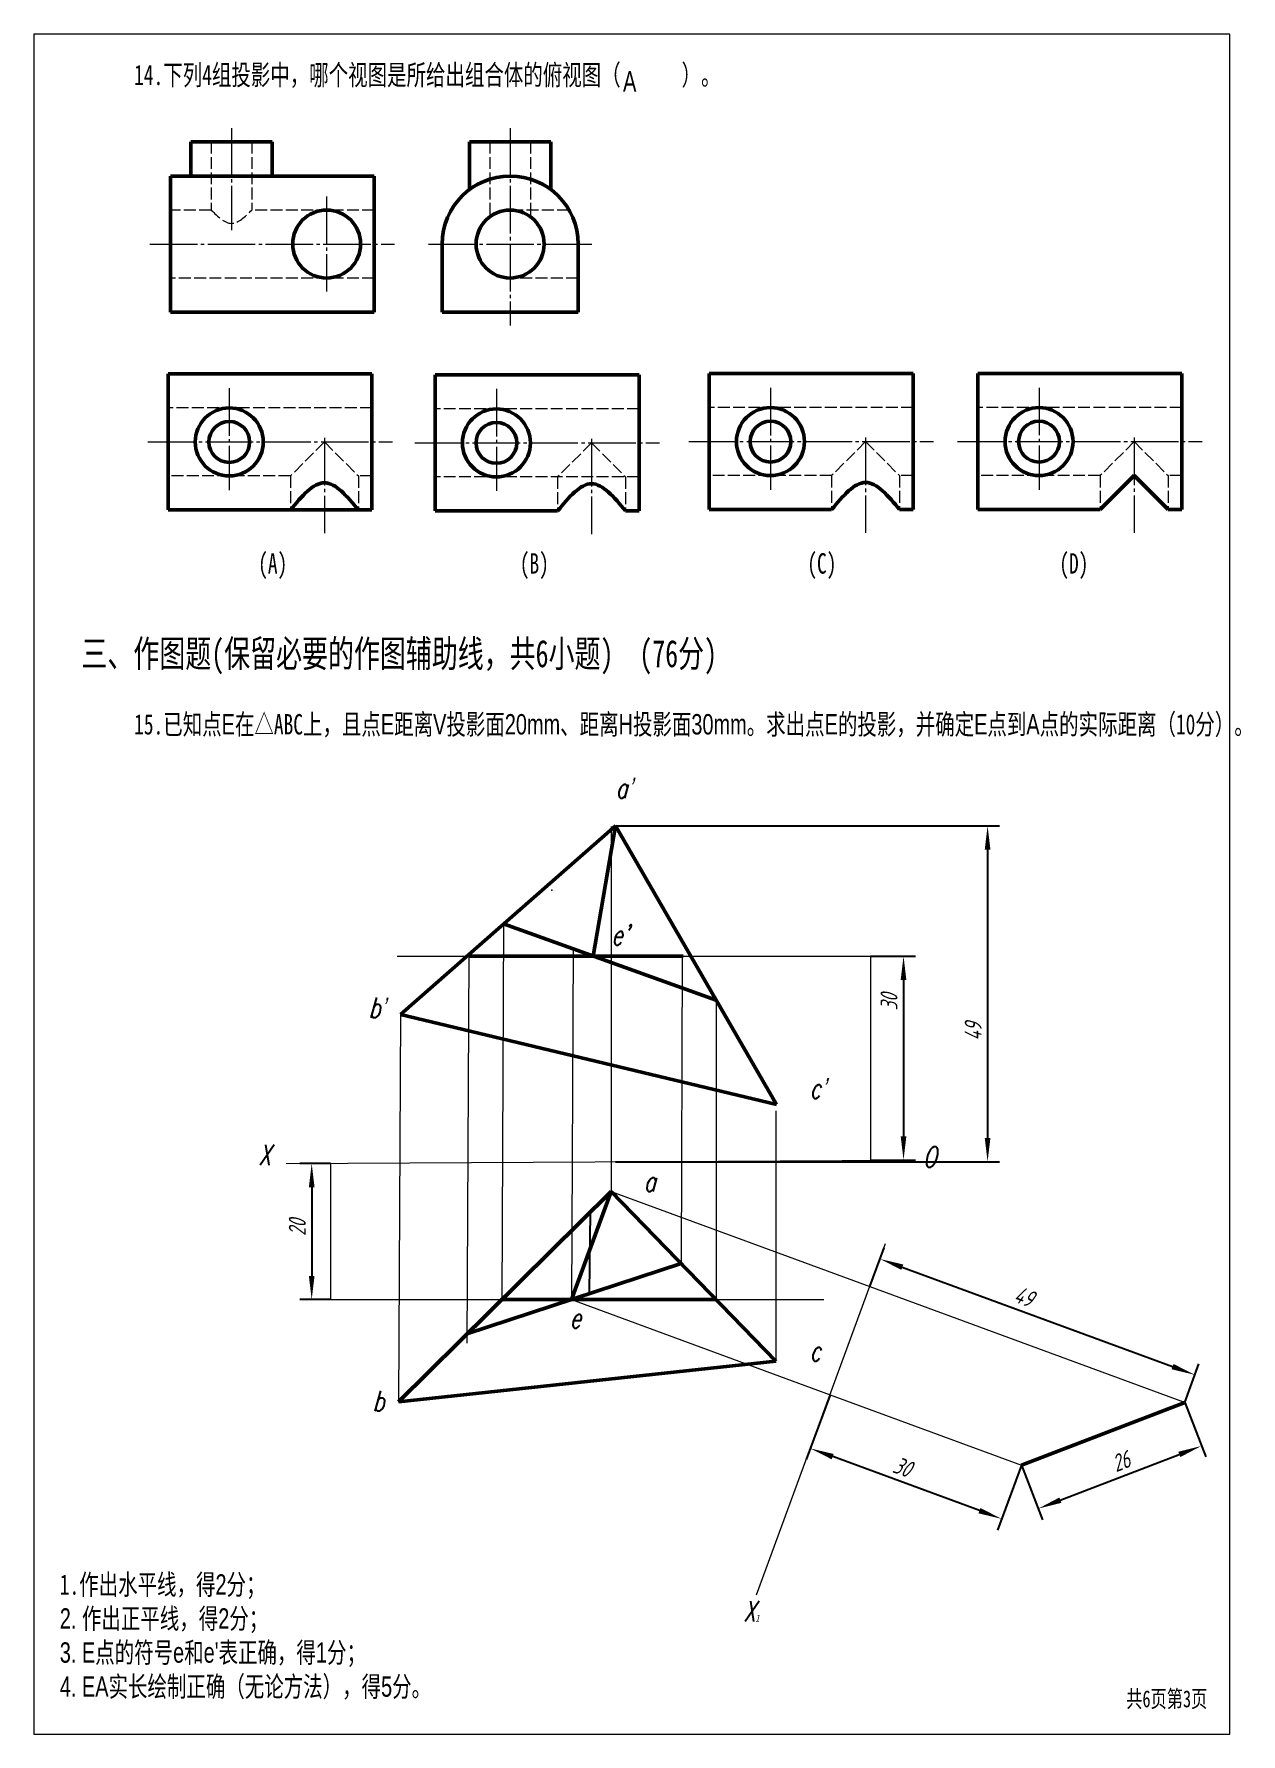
# Model space of a CAD drawing. Header units: millimetres. Extents: x 17497 to 18907, y 3200 to 3601.
# Drawn here: x 17931.5 to 18109.1, y 3332.3 to 3582.3 of the extents above; entities that cross this region are included whole.
import ezdxf

# ---------------------------------------------------------------- set-up
doc = ezdxf.new("R2010")
doc.units = ezdxf.units.MM
doc.header["$PDSIZE"] = -1
doc.linetypes.add('CENTER', pattern=[17, 14, -1, 1, -1])
doc.linetypes.add('DASHED', pattern=[4.5, 3.5, -1])
for name, color, linetype, lineweight in [('中心线', 1, 'CENTER', 20), ('文字', 5, 'Continuous', 30), ('文字题目', 7, 'Continuous', 30), ('答案', 1, 'Continuous', 20), ('粗实线', 7, 'Continuous', 50), ('细实线', 5, 'Continuous', 20), ('虚线', 4, 'DASHED', 20)]:
    doc.layers.add(name, color=color, linetype=linetype, lineweight=lineweight)
doc.styles.add('Romas', font='romans.shx', dxfattribs={"width": 0.7, "oblique": 15})
doc.styles.add('zhongwen', font='', dxfattribs={"width": 0.7})
doc.styles.add('中文', font='', dxfattribs={"width": 0.7})
doc.styles.add('仿宋体', font='simfang.ttf', dxfattribs={"width": 0.7})
doc.styles.add('数字', font='isocp.shx', dxfattribs={"width": 0.8, "oblique": 15, "bigfont": 'bigfont.shx'})
doc.styles.get('zhongwen').set_extended_font_data('仿宋_GB2312')
doc.styles.get('中文').set_extended_font_data('SimSun')
doc.dimstyles.new('GB-25', dxfattribs={"dimtxt": 2.5, "dimasz": 3.5, "dimexe": 1.75, "dimexo": 0, "dimgap": 0.875, "dimtad": 1, "dimdec": 0, "dimdsep": 46, "dimtxsty": '数字', "dimblk": 'Arrow', "dimcen": 3.5, "dimadec": 0, "dimazin": 0, "dimtfac": 0.7, "dimtdec": 0, "dimtmove": 0, "dimatfit": 0, "dimldrblk": 'Arrow', "dimfxl": 1.75, "dimtzin": 0, "dimarcsym": 0})

# ---------------------------------------------------------------- blocks, each defined once
blk = doc.blocks.new('Arrow')
blk.add_lwpolyline([(0, 0, 0, 0.238, 0), (-1, 0, 0.238, 0.238, 0)], format="xyseb")
blk = doc.blocks.new('*D15')
at = {"layer": 'Defpoints', "color": 0, "transparency": 16777216}
for p in [(17975.12, 3416.21), (17972.34, 3396.17), (17975.12, 3396.17)]:
    blk.add_point(p, dxfattribs=at)
at = {"layer": '答案', "color": 0, "lineweight": -2, "transparency": 16777216}
for p, q in [((17975.12, 3416.21), (17970.59, 3416.21)), ((17972.34, 3412.71), (17972.34, 3399.67)), ((17975.12, 3396.17), (17970.59, 3396.17))]:
    blk.add_line(p, q, dxfattribs=at)
at = {"layer": '答案', "color": 0, "lineweight": -2, "transparency": 16777216, "xscale": 3.5, "yscale": 3.5, "zscale": 3.5}
for p, rotation in [((17972.34, 3416.21), 90), ((17972.34, 3396.17), 270)]:
    blk.add_blockref('Arrow', p, dxfattribs=dict(at, rotation=rotation))
at = {"layer": '答案', "color": 0, "transparency": 16777216, "insert": (17970.22, 3406.77), "char_height": 2.5, "attachment_point": 5, "rotation": 90, "style": '数字'}
blk.add_mtext('20', dxfattribs=at)
blk = doc.blocks.new('*D16')
at = {"layer": 'Defpoints', "color": 0, "transparency": 16777216}
for p in [(18054.59, 3446.69), (18054.59, 3416.69), (18059.43, 3416.69)]:
    blk.add_point(p, dxfattribs=at)
at = {"layer": '答案', "color": 0, "lineweight": -2, "transparency": 16777216}
for p, q in [((18054.59, 3446.69), (18061.18, 3446.69)), ((18059.43, 3443.19), (18059.43, 3420.19)), ((18054.59, 3416.69), (18061.18, 3416.69))]:
    blk.add_line(p, q, dxfattribs=at)
at = {"layer": '答案', "color": 0, "lineweight": -2, "transparency": 16777216, "xscale": 3.5, "yscale": 3.5, "zscale": 3.5}
for p, rotation in [((18059.43, 3446.69), 90), ((18059.43, 3416.69), 270)]:
    blk.add_blockref('Arrow', p, dxfattribs=dict(at, rotation=rotation))
at = {"layer": '答案', "color": 0, "transparency": 16777216, "insert": (18057.3, 3439.93), "char_height": 2.5, "attachment_point": 5, "rotation": 90, "style": '数字'}
blk.add_mtext('30', dxfattribs=at)
blk = doc.blocks.new('*D20')
at = {"layer": 'Defpoints', "color": 0, "transparency": 16777216}
for p in [(18048.62, 3382.18), (18045.72, 3374.29), (18076.78, 3371.82)]:
    blk.add_point(p, dxfattribs=at)
at = {"layer": '答案', "color": 0, "lineweight": -2, "transparency": 16777216}
for p, q in [((18048.62, 3382.18), (18045.12, 3372.64)), ((18070.59, 3365.14), (18049.01, 3373.08)), ((18076.78, 3371.82), (18073.27, 3362.29))]:
    blk.add_line(p, q, dxfattribs=at)
at = {"layer": '答案', "color": 0, "lineweight": -2, "transparency": 16777216, "xscale": 3.5, "yscale": 3.5, "zscale": 3.5}
for p, rotation in [((18045.72, 3374.29), 159.8088200419832), ((18073.88, 3363.93), 339.8088200419833)]:
    blk.add_blockref('Arrow', p, dxfattribs=dict(at, rotation=rotation))
at = {"layer": '答案', "color": 0, "transparency": 16777216, "insert": (18059.27, 3371.57), "char_height": 2.5, "attachment_point": 5, "rotation": 339.8088, "style": '数字'}
blk.add_mtext('30', dxfattribs=at)
blk = doc.blocks.new('*D21')
at = {"layer": 'Defpoints', "color": 0, "transparency": 16777216}
for p in [(18017.04, 3465.86), (18017.04, 3416.45), (18071.8, 3416.45)]:
    blk.add_point(p, dxfattribs=at)
at = {"layer": '答案', "color": 0, "lineweight": -2, "transparency": 16777216}
for p, q in [((18017.04, 3465.86), (18073.55, 3465.86)), ((18071.8, 3462.36), (18071.8, 3419.95)), ((18017.04, 3416.45), (18073.55, 3416.45))]:
    blk.add_line(p, q, dxfattribs=at)
at = {"layer": '答案', "color": 0, "lineweight": -2, "transparency": 16777216, "xscale": 3.5, "yscale": 3.5, "zscale": 3.5}
for p, rotation in [((18071.8, 3465.86), 90), ((18071.8, 3416.45), 270)]:
    blk.add_blockref('Arrow', p, dxfattribs=dict(at, rotation=rotation))
at = {"layer": '答案', "color": 0, "transparency": 16777216, "insert": (18069.68, 3435.61), "char_height": 2.5, "attachment_point": 5, "rotation": 90, "style": '数字'}
blk.add_mtext('49', dxfattribs=at)
blk = doc.blocks.new('*D22')
at = {"layer": 'Defpoints', "color": 0, "transparency": 16777216}
for p in [(18054.48, 3398.1), (18102.31, 3385.11), (18100.82, 3381.06)]:
    blk.add_point(p, dxfattribs=at)
at = {"layer": '答案', "color": 0, "lineweight": -2, "transparency": 16777216}
for p, q in [((18054.48, 3398.1), (18056.57, 3403.79)), ((18059.25, 3400.94), (18099.02, 3386.32)), ((18100.82, 3381.06), (18102.91, 3386.75))]:
    blk.add_line(p, q, dxfattribs=at)
at = {"layer": '答案', "color": 0, "lineweight": -2, "transparency": 16777216, "xscale": 3.5, "yscale": 3.5, "zscale": 3.5}
for p, rotation in [((18055.97, 3402.15), 159.808820041984), ((18102.31, 3385.11), 339.8088200419841)]:
    blk.add_blockref('Arrow', p, dxfattribs=dict(at, rotation=rotation))
at = {"layer": '答案', "color": 0, "transparency": 16777216, "insert": (18077.16, 3396.62), "char_height": 2.5, "attachment_point": 5, "rotation": 339.8088, "style": '数字'}
blk.add_mtext('49', dxfattribs=at)
blk = doc.blocks.new('*D23')
at = {"layer": 'Defpoints', "color": 0, "transparency": 16777216}
for p in [(18100.82, 3381.06), (18103.28, 3374.66), (18076.78, 3371.82)]:
    blk.add_point(p, dxfattribs=at)
at = {"layer": '答案', "color": 0, "lineweight": -2, "transparency": 16777216}
for p, q in [((18100.82, 3381.06), (18103.9, 3373.03)), ((18082.5, 3366.68), (18100.01, 3373.41)), ((18076.78, 3371.82), (18079.86, 3363.79))]:
    blk.add_line(p, q, dxfattribs=at)
at = {"layer": '答案', "color": 0, "lineweight": -2, "transparency": 16777216, "xscale": 3.5, "yscale": 3.5, "zscale": 3.5}
for p, rotation in [((18103.28, 3374.66), 21.01655201714843), ((18079.24, 3365.43), 201.0165520171484)]:
    blk.add_blockref('Arrow', p, dxfattribs=dict(at, rotation=rotation))
at = {"layer": '答案', "color": 0, "transparency": 16777216, "insert": (18091.43, 3372.39), "char_height": 2.5, "attachment_point": 5, "rotation": 21.0166, "style": '数字'}
blk.add_mtext('26', dxfattribs=at)

msp = doc.modelspace()

# ---------------------------------------------------------------- linework, layer by layer
msp.add_line((18013.3, 3409), (18013.15, 3397.28))
at = {"layer": '中心线', "ltscale": 0.5}
for p, q in [((17960.54, 3568.45), (17960.54, 3553.45)), ((18001.54, 3568.45), (18001.54, 3539.41)), ((17974.54, 3558.41), (17974.54, 3544.41)), ((17948.54, 3551.41), (17984.54, 3551.41)), ((17989.54, 3551.41), (18013.54, 3551.41)), ((17960.21, 3530.22), (17960.21, 3515.22)), ((17999.52, 3530.09), (17999.52, 3515.09)), ((18039.85, 3530.27), (18039.85, 3515.27)), ((18079.37, 3530.28), (18079.37, 3515.28)), ((17974.21, 3522.9), (17974.21, 3508.9)), ((18013.52, 3522.76), (18013.52, 3508.76)), ((18053.85, 3522.94), (18053.85, 3508.94)), ((18093.37, 3522.95), (18093.37, 3508.95)), ((17948.21, 3522.3), (17984.21, 3522.3)), ((17987.52, 3522.16), (18023.52, 3522.16)), ((18027.85, 3522.35), (18063.85, 3522.35)), ((18067.37, 3522.35), (18103.37, 3522.35))]:
    msp.add_line(p, q, dxfattribs=at)
at = {"layer": '答案', "lineweight": 50}
for p, q in [((18017.04, 3465.86), (18013.76, 3446.69)), ((18000.58, 3451.43), (18031.86, 3440.2)), ((17995.46, 3446.69), (18027.01, 3446.69)), ((18016.43, 3412.09), (18010.57, 3396.17)), ((17995.19, 3391.12), (18026.71, 3401.48)), ((18000.31, 3396.17), (18031.86, 3396.17)), ((18076.78, 3371.82), (18100.82, 3381.06))]:
    msp.add_line(p, q, dxfattribs=at)
at = {"layer": '答案'}
for p, q in [((18016.43, 3465.73), (18016.43, 3412.09)), ((18000.58, 3451.43), (18000.31, 3396.17)), ((18010.82, 3447.75), (18010.57, 3396.17)), ((17984.91, 3446.69), (18054.59, 3446.69)), ((17995.46, 3446.69), (17995.18, 3389.75)), ((18026.87, 3446.69), (18026.71, 3401.48)), ((18054.59, 3446.69), (18054.59, 3416.69)), ((18031.86, 3440.2), (18031.86, 3396.17)), ((17985.39, 3438.1), (17985.11, 3381.16)), ((18040.62, 3423.95), (18040.62, 3387.13)), ((17975.12, 3416.21), (17975.12, 3396.17)), ((18016.43, 3412.09), (18054.48, 3398.1)), ((18037.81, 3352.78), (18056.8, 3404.41)), ((18054.48, 3398.1), (18100.47, 3381.19)), ((17975.12, 3396.17), (18047.69, 3396.17)), ((18010.57, 3396.17), (18048.62, 3382.18)), ((18048.62, 3382.18), (18076.78, 3371.82))]:
    msp.add_line(p, q, dxfattribs=at)
msp.add_point((18007.68, 3456.41), dxfattribs=at)
at = {"layer": '粗实线'}
for p, q in [((17960.54, 3566.45), (17954.54, 3566.45)), ((17954.54, 3566.45), (17954.54, 3561.41)), ((17960.54, 3566.45), (17966.54, 3566.45)), ((17966.54, 3566.45), (17966.54, 3561.41)), ((18001.54, 3566.45), (17995.54, 3566.45)), ((17995.54, 3566.45), (17995.54, 3559.41)), ((18001.54, 3566.45), (18007.54, 3566.45)), ((18007.54, 3566.45), (18007.54, 3559.41)), ((17951.54, 3561.41), (17951.54, 3541.41)), ((17981.54, 3561.41), (17951.54, 3561.41)), ((17981.54, 3541.41), (17981.54, 3561.41)), ((17991.54, 3551.41), (17991.54, 3541.41)), ((18011.54, 3541.41), (18011.54, 3551.41)), ((17951.54, 3541.41), (17981.54, 3541.41)), ((17991.54, 3541.41), (18011.54, 3541.41)), ((17951.21, 3532.3), (17951.21, 3512.3)), ((17981.21, 3532.3), (17951.21, 3532.3)), ((17981.21, 3512.3), (17981.21, 3532.3)), ((17990.52, 3532.16), (17990.52, 3512.16)), ((18020.52, 3532.16), (17990.52, 3532.16)), ((18020.52, 3512.16), (18020.52, 3532.16)), ((18030.85, 3532.35), (18030.85, 3512.35)), ((18060.85, 3532.35), (18030.85, 3532.35)), ((18060.85, 3512.35), (18060.85, 3532.35)), ((18070.37, 3532.35), (18070.37, 3512.35)), ((18100.37, 3532.35), (18070.37, 3532.35)), ((18100.37, 3512.35), (18100.37, 3532.35)), ((18088.37, 3512.35), (18093.37, 3517.35)), ((18093.37, 3517.35), (18098.37, 3512.35)), ((17951.21, 3512.3), (17981.21, 3512.3)), ((17990.52, 3512.16), (18008.52, 3512.16)), ((18018.52, 3512.16), (18020.52, 3512.16)), ((18030.85, 3512.35), (18048.85, 3512.35)), ((18058.85, 3512.35), (18060.85, 3512.35)), ((18070.37, 3512.35), (18088.37, 3512.35)), ((18098.37, 3512.35), (18100.37, 3512.35)), ((17985.39, 3438.1), (18017.04, 3465.86)), ((18040.72, 3424.86), (18017.04, 3465.86)), ((17985.39, 3438.1), (18040.72, 3424.86)), ((17985.11, 3381.16), (18016.43, 3412.09)), ((18040.62, 3387.13), (18016.43, 3412.09)), ((18040.62, 3387.13), (17985.11, 3381.16))]:
    msp.add_line(p, q, dxfattribs=at)
for centre, radius in [((17974.54, 3551.41), 5), ((18001.54, 3551.41), 5), ((17960.21, 3522.3), 5), ((17960.21, 3522.3), 3), ((17999.52, 3522.16), 5), ((17999.52, 3522.16), 3), ((18039.85, 3522.35), 5), ((18039.85, 3522.35), 3), ((18079.37, 3522.35), 5), ((18079.37, 3522.35), 3)]:
    msp.add_circle(centre, radius, dxfattribs=at)
msp.add_arc((18001.54, 3551.41), 10, 0, 180, dxfattribs=at)
for points in [[(17969.21, 3512.3), (17974.21, 3516.3), (17979.21, 3512.3)], [(18008.52, 3512.16), (18013.52, 3516.16), (18018.52, 3512.16)], [(18048.85, 3512.35), (18053.85, 3516.35), (18058.85, 3512.35)]]:
    msp.add_spline(points, degree=3, dxfattribs=at)
at = {"layer": '细实线'}
msp.add_line((17968.56, 3416.17), (18059.46, 3416.69), dxfattribs=at)
msp.add_lwpolyline([(17931.47, 3332.29), (18107.47, 3332.29), (18107.47, 3582.29), (17931.47, 3582.29)], close=True, dxfattribs=at)
at = {"layer": '虚线', "ltscale": 0.5}
for p, q in [((17957.54, 3566.45), (17957.54, 3556.41)), ((17963.54, 3566.45), (17963.54, 3556.41)), ((17998.54, 3566.45), (17998.54, 3555.41)), ((18004.54, 3566.45), (18004.54, 3555.41)), ((17957.54, 3556.41), (17951.54, 3556.41)), ((17981.54, 3556.41), (17963.54, 3556.41)), ((18010.2, 3556.41), (18001.54, 3556.41)), ((17981.54, 3546.41), (17951.54, 3546.41)), ((18011.54, 3546.41), (18001.54, 3546.41)), ((17981.21, 3527.3), (17951.21, 3527.3)), ((18020.52, 3527.16), (17990.52, 3527.16)), ((18060.85, 3527.35), (18030.85, 3527.35)), ((18100.37, 3527.35), (18070.37, 3527.35)), ((17974.21, 3522.3), (17969.21, 3517.3)), ((17974.21, 3522.3), (17979.21, 3517.3)), ((18013.52, 3522.16), (18008.52, 3517.16)), ((18013.52, 3522.16), (18018.52, 3517.16)), ((18053.85, 3522.35), (18048.85, 3517.35)), ((18053.85, 3522.35), (18058.85, 3517.35)), ((18093.37, 3522.35), (18088.37, 3517.35)), ((18093.37, 3522.35), (18098.37, 3517.35)), ((17969.21, 3517.3), (17951.21, 3517.3)), ((17969.21, 3517.3), (17969.21, 3512.3)), ((17981.21, 3517.3), (17979.21, 3517.3)), ((17979.21, 3517.3), (17979.21, 3512.3)), ((18020.52, 3517.16), (17990.52, 3517.16)), ((18008.52, 3517.16), (18008.52, 3512.16)), ((18018.52, 3517.16), (18018.52, 3512.16)), ((18048.85, 3517.35), (18030.85, 3517.35)), ((18048.85, 3517.35), (18048.85, 3512.35)), ((18060.85, 3517.35), (18058.85, 3517.35)), ((18058.85, 3517.35), (18058.85, 3512.35)), ((18088.37, 3517.35), (18070.37, 3517.35)), ((18088.37, 3517.35), (18088.37, 3512.35)), ((18100.37, 3517.35), (18098.37, 3517.35)), ((18098.37, 3517.35), (18098.37, 3512.35))]:
    msp.add_line(p, q, dxfattribs=at)
msp.add_spline([(17957.54, 3556.41), (17960.54, 3554.45), (17963.54, 3556.41)], degree=3, dxfattribs=at)

# ---------------------------------------------------------------- texts
at = {"layer": '文字', "char_height": 3, "attachment_point": 1}
for s, width, gutter_width, insert, style in [('14.{\\fArial Unicode MS|b0|i0|c134|p0;下列}4{\\fArial Unicode MS|b0|i0|c134|p0;组投影中，哪个视图是所给出组合体的俯视图（           ）。}', 140.4394, 10, (17946.21, 3577.78), '仿宋体'), ('(A)', 7.116, 10, (17964.46, 3505.94), '仿宋体'), ('({\\fFangSong|b1|i0|c134|p49;B})', 7.116, 10, (18002.96, 3505.94), '仿宋体'), ('(C)', 7.116, 10, (18045.27, 3505.94), '仿宋体'), ('(D)', 7.116, 10, (18082.35, 3505.94), '仿宋体'), ('15.{\\fArial Unicode MS|b0|i0|c134|p0;已知点E在△}ABC{\\fArial Unicode MS|b0|i0|c134|p0;上，且点E距离V投影面\\fArial Unicode MS|b0|i0|c0|p0;2\\fArial Unicode MS|b0|i0|c134|p0;0mm、距离H投影面\\fArial Unicode MS|b0|i0|c0|p0;30\\fArial Unicode MS|b0|i0|c134|p0;mm。求出点E的投影，并确定E点到\\fArial Unicode MS|b0|i0|c0|p0;A\\fArial Unicode MS|b0|i0|c134|p0;点的实际距离（}10{\\fArial Unicode MS|b0|i0|c134|p0;分）。 }', 158.2707, 10, (17946.21, 3482.28), '仿宋体'), ('a{\\fArial Unicode MS|b0|i0|c134|p0;’}', 4.7773, 15, (18017.04, 3472.94), 'Romas'), ('b{\\fArial Unicode MS|b0|i0|c134|p0;’}', 4.7773, 15, (17980.69, 3440.6), 'Romas'), ('c{\\fArial Unicode MS|b0|i0|c134|p0;’}', 4.7773, 15, (18045.6, 3428.76), 'Romas'), ('X', 4.4268, 15, (17964.48, 3418.93), 'Romas'), ('O', 4.4268, 15, (18062.26, 3418.66), 'Romas'), ('a', 4.7773, 15, (18021.2, 3415.09), 'Romas'), ('c', 4.7773, 15, (18045.6, 3390.13), 'Romas'), ('b', 4.7773, 15, (17981.28, 3382.75), 'Romas')]:
    msp.add_mtext_dynamic_manual_height_columns(s, width=width, gutter_width=gutter_width, heights=[0], dxfattribs=dict(at, insert=insert, style=style))
at = {"layer": '文字题目', "style": '中文', "width": 0.7}
msp.add_text('共6页第3页', height=2.5, dxfattribs=at).set_placement((18092.2, 3336.22))
at = {"layer": '文字题目', "insert": (17938.46, 3493.18), "char_height": 4, "attachment_point": 1, "style": 'zhongwen'}
msp.add_mtext_dynamic_manual_height_columns('{\\fArial Unicode MS|b0|i0|c134|p0;三、作图题}({\\fArial Unicode MS|b0|i0|c134|p0;保留必要的作图辅助线，共\\fSimSun|b0|i0|c134|p2;6\\fArial Unicode MS|b0|i0|c134|p0;小题\\fSimSun|b0|i0|c134|p2;)  (}76{\\fArial Unicode MS|b0|i0|c134|p0;分})', width=163.7042, gutter_width=12.5, heights=[0], dxfattribs=at)
at = {"layer": '答案', "char_height": 3, "attachment_point": 1}
for s, width, gutter_width, heights, insert, style in [('{\\fArial Unicode MS|b0|i0|c0|p0;A}', 14.8108, 10, [6.83], (18018.16, 3576.83), '仿宋体'), ("e'", 4.7773, 15, [0], (18016.43, 3451.32), 'Romas'), ('e', 4.7773, 15, [0], (18010.31, 3394.98), 'Romas'), ("1.{\\fArial Unicode MS|b0|i0|c134|p0;作出水平线，得2分；\\P2. 作出正平线，得2分；\\P3. E点的符号e和e'表正确，得1分；\\P4. EA实长绘制正确（无论方法），得5分。}", 58.3096, 15, [0], (17935.27, 3355.78), '仿宋体'), ('X{\\fSimSun|b0|i0|c134|p2;\\H0.33333x;1}', 4.7773, 15, [0], (18035.84, 3351.83), 'Romas')]:
    msp.add_mtext_dynamic_manual_height_columns(s, width=width, gutter_width=gutter_width, heights=heights, dxfattribs=dict(at, insert=insert, style=style))

# ---------------------------------------------------------------- dimensions: what is measured, and where the dimension line sits
at = {"layer": '答案'}
for base, p1, p2, angle, picture, middle, dimtype in [((18071.8, 3416.45), (18017.04, 3465.86), (18017.04, 3416.45), 90, '*D21', (18071.8, 3435.61), 160), ((18059.43, 3416.69), (18054.59, 3446.69), (18054.59, 3416.69), 90, '*D16', (18059.43, 3439.93), 160), ((17972.34, 3396.17), (17975.12, 3416.21), (17975.12, 3396.17), 90, '*D15', (17972.34, 3406.77), 160), ((18102.31, 3385.11), (18054.48, 3398.1), (18100.82, 3381.06), 339.8088, '*D22', (18076.43, 3394.62), 161), ((18045.72, 3374.29), (18076.78, 3371.82), (18048.62, 3382.18), 159.8088, '*D20', (18058.54, 3369.57), 161), ((18103.28, 3374.66), (18076.78, 3371.82), (18100.82, 3381.06), 21.0166, '*D23', (18092.19, 3370.4), 161)]:
    dim = msp.add_linear_dim(base=base, p1=p1, p2=p2, angle=angle, dimstyle='GB-25', dxfattribs=at)
    dim.commit()
    dim.dimension.update_dxf_attribs({"geometry": picture, "text_midpoint": middle, "dimtype": dimtype})

doc.saveas('drawing.dxf')
